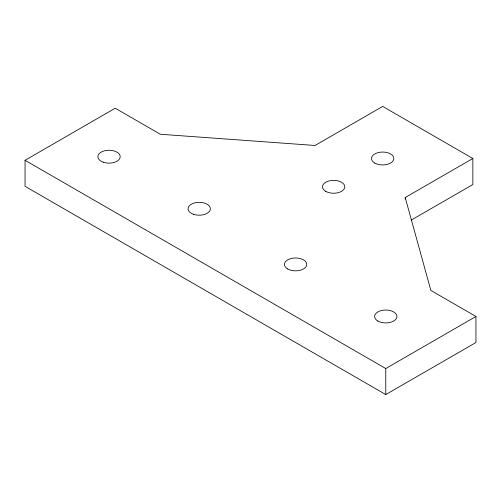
<?xml version="1.0" encoding="UTF-8"?>
<svg xmlns="http://www.w3.org/2000/svg" width="501" height="501" viewBox="0 0 501 501"><rect width="100%" height="100%" fill="white"/><g stroke="black" fill="none" stroke-linecap="round" stroke-linejoin="round"><path stroke-width="0.75" d="M472.85 158.491L405.215 197.538L430.86 290.442L475.95 316.475L475.95 342.509L385.77 394.575L25.05 186.316L25.05 160.282L115.23 108.216L160.32 134.249L315.035 145.478L382.67 106.425L472.85 158.491L472.85 184.525L411.302 220.058M25.05 160.282L385.77 368.542L475.95 316.475M405.215 197.538L405.215 199.072M385.77 368.542L385.77 394.575M374.779 163.044A11.16 6.444 0 0 0 393.448 160.157A11.16 6.444 0 0 0 379.783 152.266A11.16 6.444 0 0 0 374.779 163.044M325.744 191.357A11.16 6.444 0 0 0 344.412 188.47A11.16 6.444 0 0 0 330.748 180.579A11.16 6.444 0 0 0 325.744 191.357M103.45 162.28A11.16 6.444 0 0 0 120.19 156.7A11.16 6.444 0 0 0 103.45 151.12A11.16 6.444 0 0 0 103.45 162.28M193.63 214.347A11.16 6.444 0 0 0 210.37 208.767A11.16 6.444 0 0 0 193.63 203.187A11.16 6.444 0 0 0 193.63 214.347M287.699 268.968A11.16 6.444 0 0 0 306.368 266.081A11.16 6.444 0 0 0 292.703 258.19A11.16 6.444 0 0 0 287.699 268.968M377.879 321.035A11.16 6.444 0 0 0 396.548 318.141A11.16 6.444 0 0 0 382.883 310.251A11.16 6.444 0 0 0 377.879 321.035"/></g></svg>
